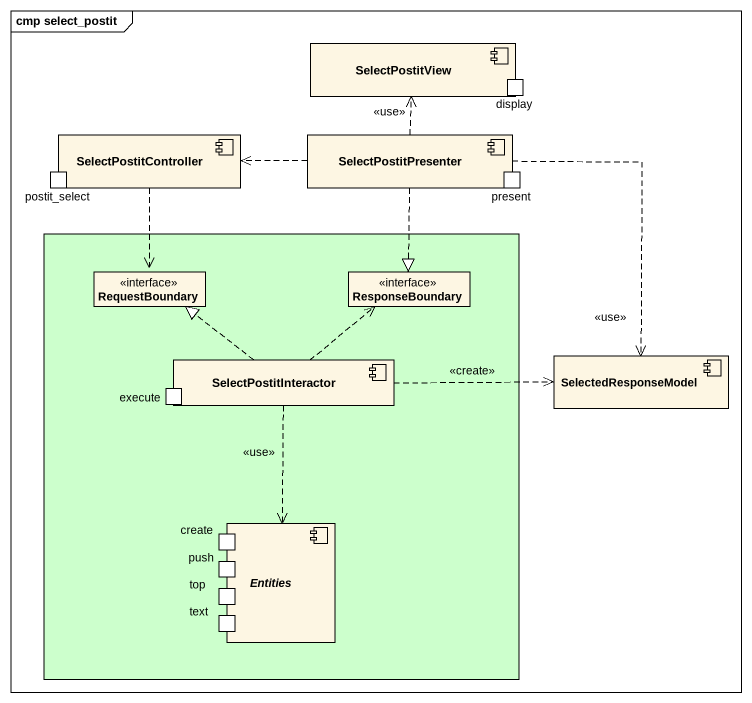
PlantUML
@startuml
mainframe cmp select_postit
allowmixing
hide circle
hide empty members
component SelectPostitView {
  port display
}
component SelectPostitController {
  port postit_select
}
component SelectPostitPresenter {
  port present
}
rectangle " " as rectangle1 #CCFFCC {
  interface RequestBoundary
  interface ResponseBoundary
  component SelectPostitInteractor {
    port execute
  }
  component Entities {
    port "create" as create_
    port push
    port "top" as top_
    port text
  }
}
component SelectedResponseModel
SelectPostitController ..> RequestBoundary
SelectPostitPresenter .up.> SelectPostitView : <<use>>
SelectPostitPresenter .left.> SelectPostitController
SelectPostitPresenter ..|> ResponseBoundary
SelectPostitPresenter ..> SelectedResponseModel : <<use>>
SelectPostitInteractor .up.|> RequestBoundary
SelectPostitInteractor .up.> ResponseBoundary
SelectPostitInteractor .right.> SelectedResponseModel : <<create>>
SelectPostitInteractor ..> Entities : <<use>>
@enduml
